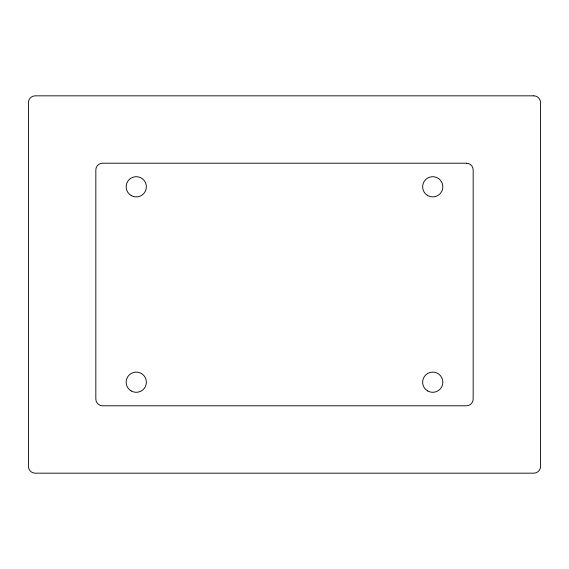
<?xml version="1.0" encoding="UTF-8"?>
<svg xmlns="http://www.w3.org/2000/svg" width="569" height="569" viewBox="0 0 569 569"><rect width="100%" height="100%" fill="white"/><g stroke="black" fill="none" stroke-linecap="round" stroke-linejoin="round"><path stroke-width="0.85" d="M533.814 95.834L35.186 95.834A6.736 6.736 0 0 0 28.45 102.569L28.45 466.431A6.736 6.736 0 0 0 35.186 473.166L533.814 473.166A6.736 6.736 0 0 0 540.55 466.431L540.55 102.569A6.736 6.736 0 0 0 533.814 95.834M466.431 163.211L102.569 163.211A6.736 6.736 0 0 0 95.834 169.953L95.834 399.047A6.736 6.736 0 0 0 102.569 405.789L466.431 405.789A6.736 6.736 0 0 0 473.166 399.047L473.166 169.953A6.736 6.736 0 0 0 466.431 163.211M131.204 195.551A10.107 10.107 0 0 0 146.368 186.796A10.107 10.107 0 0 0 131.204 178.04A10.107 10.107 0 0 0 131.204 195.551M427.689 195.551A10.107 10.107 0 0 0 442.846 186.796A10.107 10.107 0 0 0 427.689 178.04A10.107 10.107 0 0 0 427.689 195.551M427.689 390.96A10.107 10.107 0 0 0 442.846 382.204A10.107 10.107 0 0 0 427.689 373.449A10.107 10.107 0 0 0 427.689 390.96M131.204 390.96A10.107 10.107 0 0 0 146.368 382.204A10.107 10.107 0 0 0 131.204 373.449A10.107 10.107 0 0 0 131.204 390.96"/></g></svg>
